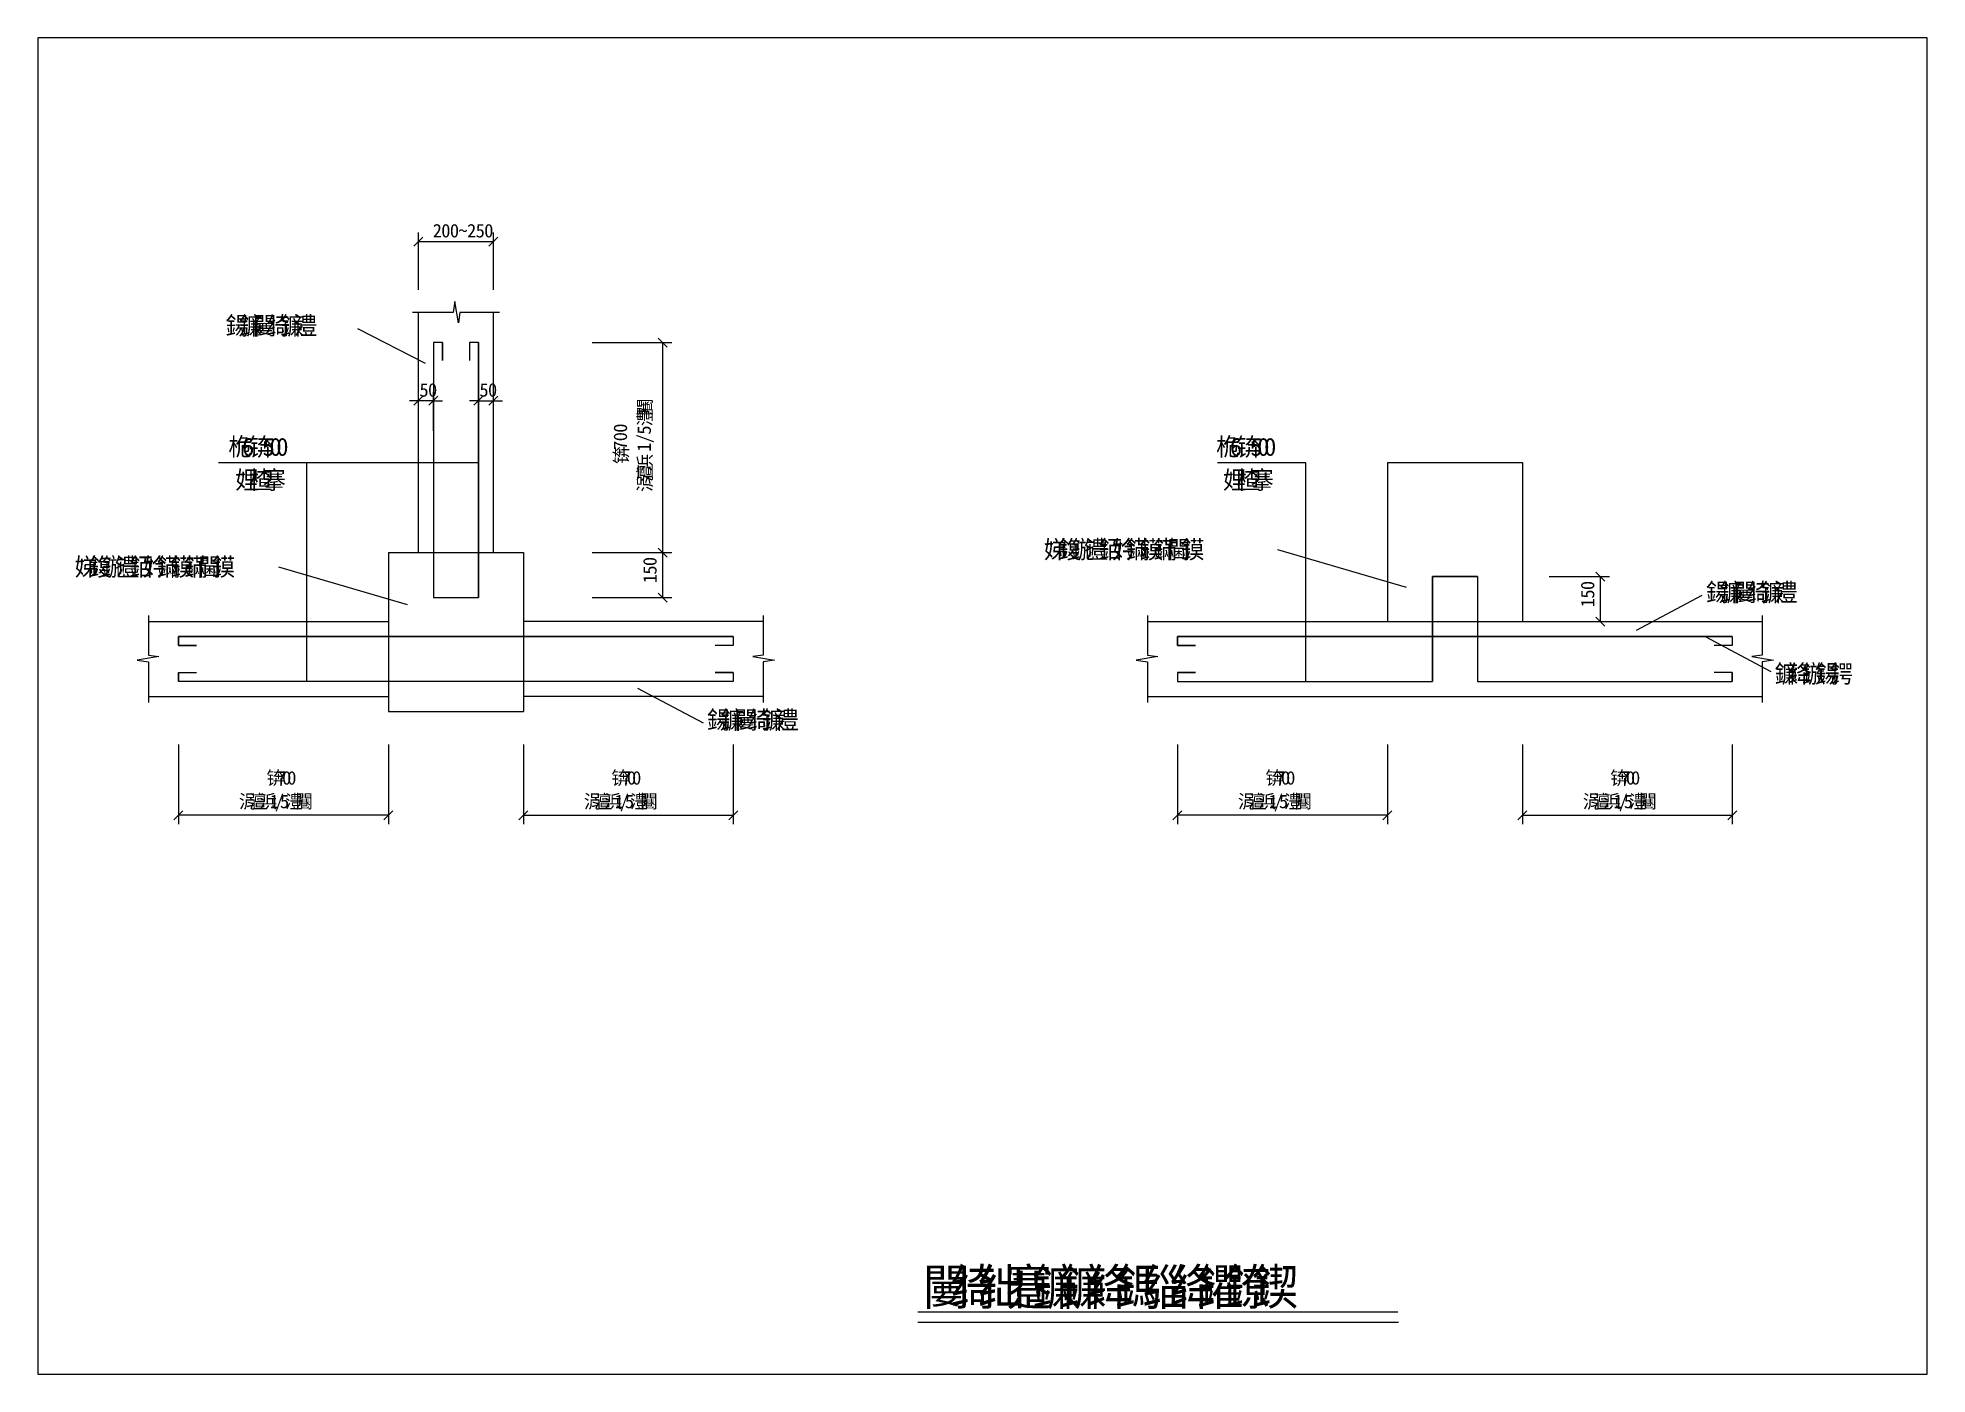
# Model space of a CAD drawing. Header units: metres. Extents: x 0 to 420, y 0 to 297.
import ezdxf

# ---------------------------------------------------------------- set-up
doc = ezdxf.new("R2010")
doc.units = ezdxf.units.M

msp = doc.modelspace()

# ---------------------------------------------------------------- linework, layer by layer
for p, q in [((420, 297), (0, 297)), ((0, 297), (0, 0)), ((420, 0), (420, 297)), ((85.61, 252.72), (83.61, 250.72)), ((84.61, 240.98), (84.61, 253.72)), ((100.27, 250.72), (102.27, 252.72)), ((101.27, 240.98), (101.27, 253.72)), ((84.61, 251.72), (101.27, 251.72)), ((92.3, 235.92), (83.27, 235.92)), ((84.61, 182.58), (84.61, 235.92)), ((92.67, 238.4), (92.3, 235.92)), ((93.53, 233.62), (92.67, 238.4)), ((93.83, 235.92), (93.53, 233.62)), ((102.61, 235.92), (93.83, 235.92)), ((101.27, 182.58), (101.27, 235.92)), ((86.16, 224.6), (71.14, 232.34)), ((87.94, 229.25), (87.94, 172.58)), ((89.94, 229.25), (87.94, 229.25)), ((89.94, 229.25), (87.94, 229.25)), ((87.94, 229.25), (87.94, 172.58)), ((89.94, 229.25), (89.94, 225.25)), ((89.94, 225.25), (89.94, 229.25)), ((95.94, 229.25), (95.94, 225.25)), ((97.94, 229.25), (95.94, 229.25)), ((97.94, 229.25), (95.94, 229.25)), ((95.94, 229.25), (95.94, 225.25)), ((97.94, 229.25), (97.94, 172.58)), ((97.94, 172.58), (97.94, 229.25)), ((123.23, 229.25), (140.93, 229.25)), ((139.93, 228.25), (137.93, 230.25)), ((138.93, 182.58), (138.93, 229.25)), ((84.61, 216.34), (82.61, 216.34)), ((83.61, 215.34), (85.61, 217.34)), ((84.61, 209.64), (84.61, 218.34)), ((87.94, 216.34), (84.61, 216.34)), ((88.94, 217.34), (86.94, 215.34)), ((87.94, 209.64), (87.94, 218.34)), ((87.94, 216.34), (89.94, 216.34)), ((97.94, 216.34), (95.94, 216.34)), ((96.94, 215.34), (98.94, 217.34)), ((97.94, 209.64), (97.94, 218.34)), ((97.94, 216.34), (101.27, 216.34)), ((102.27, 217.34), (100.27, 215.34)), ((101.27, 209.64), (101.27, 218.34)), ((101.27, 216.34), (103.27, 216.34)), ((97.94, 202.56), (40.15, 202.56)), ((59.82, 153.92), (59.82, 202.56)), ((281.87, 202.56), (262.21, 202.56)), ((281.87, 153.92), (281.87, 202.56)), ((300, 202.58), (330, 202.58)), ((300, 202.58), (300, 167.25)), ((330, 202.58), (330, 167.25)), ((77.94, 182.58), (107.94, 182.58)), ((77.94, 182.58), (77.94, 147.25)), ((107.94, 182.58), (107.94, 147.25)), ((123.23, 182.58), (140.93, 182.58)), ((123.23, 182.58), (140.93, 182.58)), ((137.93, 183.58), (139.93, 181.58)), ((139.93, 181.58), (137.93, 183.58)), ((138.93, 172.58), (138.93, 182.58)), ((304.22, 174.86), (275.62, 183.2)), ((82.17, 171), (53.56, 179.34)), ((310, 177.25), (310, 153.92)), ((320, 177.25), (310, 177.25)), ((310, 153.92), (310, 177.25)), ((310, 177.25), (320, 177.25)), ((320, 177.25), (320, 153.92)), ((320, 177.25), (320, 153.92)), ((335.96, 177.25), (349.37, 177.25)), ((348.37, 176.25), (346.37, 178.25)), ((347.37, 167.25), (347.37, 177.25)), ((87.94, 172.58), (97.94, 172.58)), ((87.94, 172.58), (97.94, 172.58)), ((123.2, 172.58), (140.93, 172.58)), ((137.93, 173.58), (139.93, 171.58)), ((355.36, 165.36), (369.96, 173.1)), ((24.61, 168.58), (24.61, 159.8)), ((161.27, 168.58), (161.27, 159.8)), ((246.66, 168.58), (246.66, 159.8)), ((346.37, 168.25), (348.37, 166.25)), ((383.33, 168.58), (383.33, 159.8)), ((24.61, 167.25), (77.94, 167.25)), ((31.27, 163.92), (31.27, 161.92)), ((154.61, 163.92), (31.27, 163.92)), ((31.27, 161.92), (31.27, 163.92)), ((31.27, 163.92), (154.61, 163.92)), ((161.27, 167.25), (107.94, 167.25)), ((154.61, 163.92), (154.61, 161.92)), ((154.61, 163.92), (154.61, 161.92)), ((246.66, 167.25), (383.33, 167.25)), ((376.66, 163.92), (253.33, 163.92)), ((253.33, 163.92), (253.33, 161.92)), ((253.33, 161.92), (253.33, 163.92)), ((253.33, 163.92), (376.66, 163.92)), ((300, 167.25), (330, 167.25)), ((335.96, 167.25), (349.37, 167.25)), ((370.64, 163.92), (385.25, 156.18)), ((376.66, 163.92), (376.66, 161.92)), ((376.66, 163.92), (376.66, 161.92)), ((24.61, 159.8), (26.9, 159.51)), ((31.27, 161.92), (35.27, 161.92)), ((35.27, 161.92), (31.27, 161.92)), ((154.61, 161.92), (150.61, 161.92)), ((154.61, 161.92), (150.61, 161.92)), ((161.27, 159.8), (158.98, 159.51)), ((246.66, 159.8), (248.96, 159.51)), ((253.33, 161.92), (257.33, 161.92)), ((257.33, 161.92), (253.33, 161.92)), ((376.66, 161.92), (372.66, 161.92)), ((376.66, 161.92), (372.66, 161.92)), ((383.33, 159.8), (381.03, 159.51)), ((26.9, 159.51), (22.12, 158.65)), ((22.12, 158.65), (24.61, 158.28)), ((24.61, 158.28), (24.61, 149.25)), ((31.27, 155.92), (35.27, 155.92)), ((31.27, 155.92), (31.27, 153.92)), ((31.27, 153.92), (31.27, 155.92)), ((31.27, 155.92), (35.27, 155.92)), ((154.61, 155.92), (150.61, 155.92)), ((150.61, 155.92), (154.61, 155.92)), ((154.61, 155.92), (154.61, 153.92)), ((154.61, 155.92), (154.61, 153.92)), ((158.98, 159.51), (163.76, 158.65)), ((163.76, 158.65), (161.27, 158.28)), ((161.27, 158.28), (161.27, 149.25)), ((248.96, 159.51), (244.18, 158.65)), ((244.18, 158.65), (246.66, 158.28)), ((246.66, 158.28), (246.66, 149.25)), ((253.33, 155.92), (257.33, 155.92)), ((253.33, 155.92), (253.33, 153.92)), ((257.33, 155.92), (253.33, 155.92)), ((253.33, 155.92), (253.33, 153.92)), ((376.66, 155.92), (372.66, 155.92)), ((376.66, 155.92), (372.66, 155.92)), ((376.66, 155.92), (376.66, 153.92)), ((376.66, 153.92), (376.66, 155.92)), ((381.03, 159.51), (385.81, 158.65)), ((385.81, 158.65), (383.33, 158.28)), ((383.33, 158.28), (383.33, 149.25)), ((154.61, 153.92), (31.27, 153.92)), ((154.61, 153.92), (31.27, 153.92)), ((133.3, 152.48), (147.91, 144.74)), ((253.33, 153.92), (310, 153.92)), ((253.33, 153.92), (310, 153.92)), ((320, 153.92), (376.66, 153.92)), ((320, 153.92), (376.66, 153.92)), ((24.61, 150.58), (77.94, 150.58)), ((77.94, 147.25), (107.94, 147.25)), ((161.27, 150.58), (107.94, 150.58)), ((246.66, 150.58), (383.33, 150.58)), ((31.27, 139.92), (31.27, 122.22)), ((77.94, 139.92), (77.94, 122.22)), ((107.94, 139.92), (107.94, 122.22)), ((154.61, 139.92), (154.61, 122.22)), ((253.33, 139.92), (253.33, 122.22)), ((300, 139.92), (300, 122.22)), ((330, 139.92), (330, 122.22)), ((376.66, 139.92), (376.66, 122.22)), ((32.27, 125.22), (30.27, 123.22)), ((77.94, 124.22), (31.27, 124.22)), ((76.94, 123.22), (78.94, 125.22)), ((108.94, 125.22), (106.94, 123.22)), ((107.94, 124.22), (154.61, 124.22)), ((153.61, 123.22), (155.61, 125.22)), ((254.33, 125.22), (252.33, 123.22)), ((300, 124.22), (253.33, 124.22)), ((299, 123.22), (301, 125.22)), ((331, 125.22), (329, 123.22)), ((330, 124.22), (376.66, 124.22)), ((375.66, 123.22), (377.66, 125.22)), ((195.6, 13.87), (302.3, 13.87)), ((195.6, 11.58), (302.46, 11.58)), ((0, 0), (420, 0))]:
    msp.add_line(p, q)

# ---------------------------------------------------------------- texts
for s, height, p in [('2', 3, (87.79, 252.63)), ('0', 3, (89.69, 252.63)), ('0', 3, (91.6, 252.63)), ('~', 3, (93.51, 252.63)), ('2', 3, (95.42, 252.63)), ('5', 3, (97.33, 252.63)), ('0', 3, (99.24, 252.63)), ('鍚', 4, (41.74, 231.03)), ('鐮', 4, (44.78, 231.03)), ('闄', 4, (47.82, 231.03)), ('绮', 4, (50.87, 231.03)), ('鐮', 4, (53.91, 231.03)), ('澧', 4, (56.95, 231.03)), ('5', 3, (84.84, 217.25)), ('0', 3, (86.75, 217.25)), ('5', 3, (98.17, 217.25)), ('0', 3, (100.08, 217.25)), ('桅', 4, (42.37, 204.1)), ('6', 4, (45.41, 204.1)), ('锛', 4, (46.94, 204.1)), ('5', 4, (49.98, 204.1)), ('0', 4, (51.5, 204.1)), ('0', 4, (53.02, 204.1)), ('桅', 4, (261.95, 204.1)), ('6', 4, (264.99, 204.1)), ('锛', 4, (266.51, 204.1)), ('5', 4, (269.56, 204.1)), ('0', 4, (271.08, 204.1)), ('0', 4, (272.6, 204.1)), ('娌', 4, (43.89, 196.74)), ('楂', 4, (46.94, 196.74)), ('搴', 4, (49.98, 196.74)), ('娌', 4, (263.47, 196.74)), ('楂', 4, (266.51, 196.74)), ('搴', 4, (269.56, 196.74)), ('娣', 4, (223.66, 181.29)), ('鍑', 4, (226.7, 181.29)), ('鍦', 4, (229.74, 181.29)), ('澧', 4, (232.79, 181.29)), ('銆', 4, (235.83, 181.29)), ('妗', 4, (238.87, 181.29)), ('鏋', 4, (241.92, 181.29)), ('鏌', 4, (244.96, 181.29)), ('鏋', 4, (248, 181.29)), ('閫', 4, (251.05, 181.29)), ('鏌', 4, (254.09, 181.29)), ('娣', 4, (8.2, 177.42)), ('鍑', 4, (11.25, 177.42)), ('鍦', 4, (14.29, 177.42)), ('澧', 4, (17.34, 177.42)), ('銆', 4, (20.38, 177.42)), ('妗', 4, (23.42, 177.42)), ('鏋', 4, (26.47, 177.42)), ('鏌', 4, (29.51, 177.42)), ('鏋', 4, (32.55, 177.42)), ('閫', 4, (35.6, 177.42)), ('鏌', 4, (38.64, 177.42)), ('鍚', 4, (370.81, 171.78)), ('鐮', 4, (373.85, 171.78)), ('闄', 4, (376.9, 171.78)), ('绮', 4, (379.94, 171.78)), ('鐮', 4, (382.98, 171.78)), ('澧', 4, (386.03, 171.78)), ('鐮', 4, (386.1, 153.66)), ('绛', 4, (389.14, 153.66)), ('鏃', 4, (392.18, 153.66)), ('鍚', 4, (395.23, 153.66)), ('鍔', 4, (398.27, 153.66)), ('鍚', 4, (148.76, 143.42)), ('鐮', 4, (151.8, 143.42)), ('闄', 4, (154.84, 143.42)), ('绮', 4, (157.89, 143.42)), ('鐮', 4, (160.93, 143.42)), ('澧', 4, (163.97, 143.42)), ('锛', 3, (50.88, 131.03)), ('锛', 3, (127.55, 131.03)), ('锛', 3, (272.94, 131.03)), ('锛', 3, (349.6, 131.03)), ('7', 3, (53.17, 131.03)), ('0', 3, (54.31, 131.03)), ('0', 3, (55.45, 131.03)), ('7', 3, (129.83, 131.03)), ('0', 3, (130.97, 131.03)), ('0', 3, (132.12, 131.03)), ('7', 3, (275.22, 131.03)), ('0', 3, (276.36, 131.03)), ('0', 3, (277.5, 131.03)), ('7', 3, (351.89, 131.03)), ('0', 3, (353.03, 131.03)), ('0', 3, (354.17, 131.03)), ('涓', 3, (44.71, 125.79)), ('澶', 3, (46.99, 125.79)), ('浜', 3, (49.28, 125.79)), ('1', 3, (51.56, 125.79)), ('/', 3, (52.7, 125.79)), ('5', 3, (53.84, 125.79)), ('澧', 3, (54.98, 125.79)), ('闀', 3, (57.27, 125.79)), ('涓', 3, (121.38, 125.79)), ('澶', 3, (123.66, 125.79)), ('浜', 3, (125.94, 125.79)), ('1', 3, (128.23, 125.79)), ('/', 3, (129.37, 125.79)), ('5', 3, (130.51, 125.79)), ('澧', 3, (131.65, 125.79)), ('闀', 3, (133.93, 125.79)), ('涓', 3, (266.77, 125.79)), ('澶', 3, (269.05, 125.79)), ('浜', 3, (271.33, 125.79)), ('1', 3, (273.61, 125.79)), ('/', 3, (274.76, 125.79)), ('5', 3, (275.9, 125.79)), ('澧', 3, (277.04, 125.79)), ('闀', 3, (279.32, 125.79)), ('涓', 3, (343.43, 125.79)), ('澶', 3, (345.72, 125.79)), ('浜', 3, (348, 125.79)), ('1', 3, (350.28, 125.79)), ('/', 3, (351.42, 125.79)), ('5', 3, (352.56, 125.79)), ('澧', 3, (353.7, 125.79)), ('闀', 3, (355.99, 125.79)), ('闄', 8, (196.78, 15.39)), ('绮', 8, (202.87, 15.39)), ('绌', 8, (208.95, 15.39)), ('蹇', 8, (215.04, 15.39)), ('鐮', 8, (221.13, 15.39)), ('鐮', 8, (227.22, 15.39)), ('绛', 8, (233.3, 15.39)), ('鎷', 8, (239.39, 15.39)), ('缁', 8, (245.48, 15.39)), ('绛', 8, (251.56, 15.39)), ('鑺', 8, (257.65, 15.39)), ('鐐', 8, (263.74, 15.39)), ('鍥', 8, (269.82, 15.39))]:
    msp.add_text(s, height=height).set_placement(p)
for s, p in [('闀', (136.46, 212.96)), ('澧', (136.46, 210.67)), ('0', (130.99, 209.24)), ('5', (136.28, 208.81)), ('锛', (131.17, 202.3)), ('0', (130.99, 207.33)), ('7', (130.99, 205.42)), ('/', (136.28, 206.9)), ('浜', (136.46, 200.62)), ('1', (136.28, 204.99)), ('澶', (136.46, 198.34)), ('涓', (136.46, 196.06)), ('0', (137.56, 179.6)), ('5', (137.56, 177.7)), ('1', (137.56, 175.79)), ('0', (346, 174.27)), ('5', (346, 172.36)), ('1', (346, 170.45))]:
    msp.add_text(s, height=3, rotation=90).set_placement(p)

doc.saveas('drawing.dxf')
